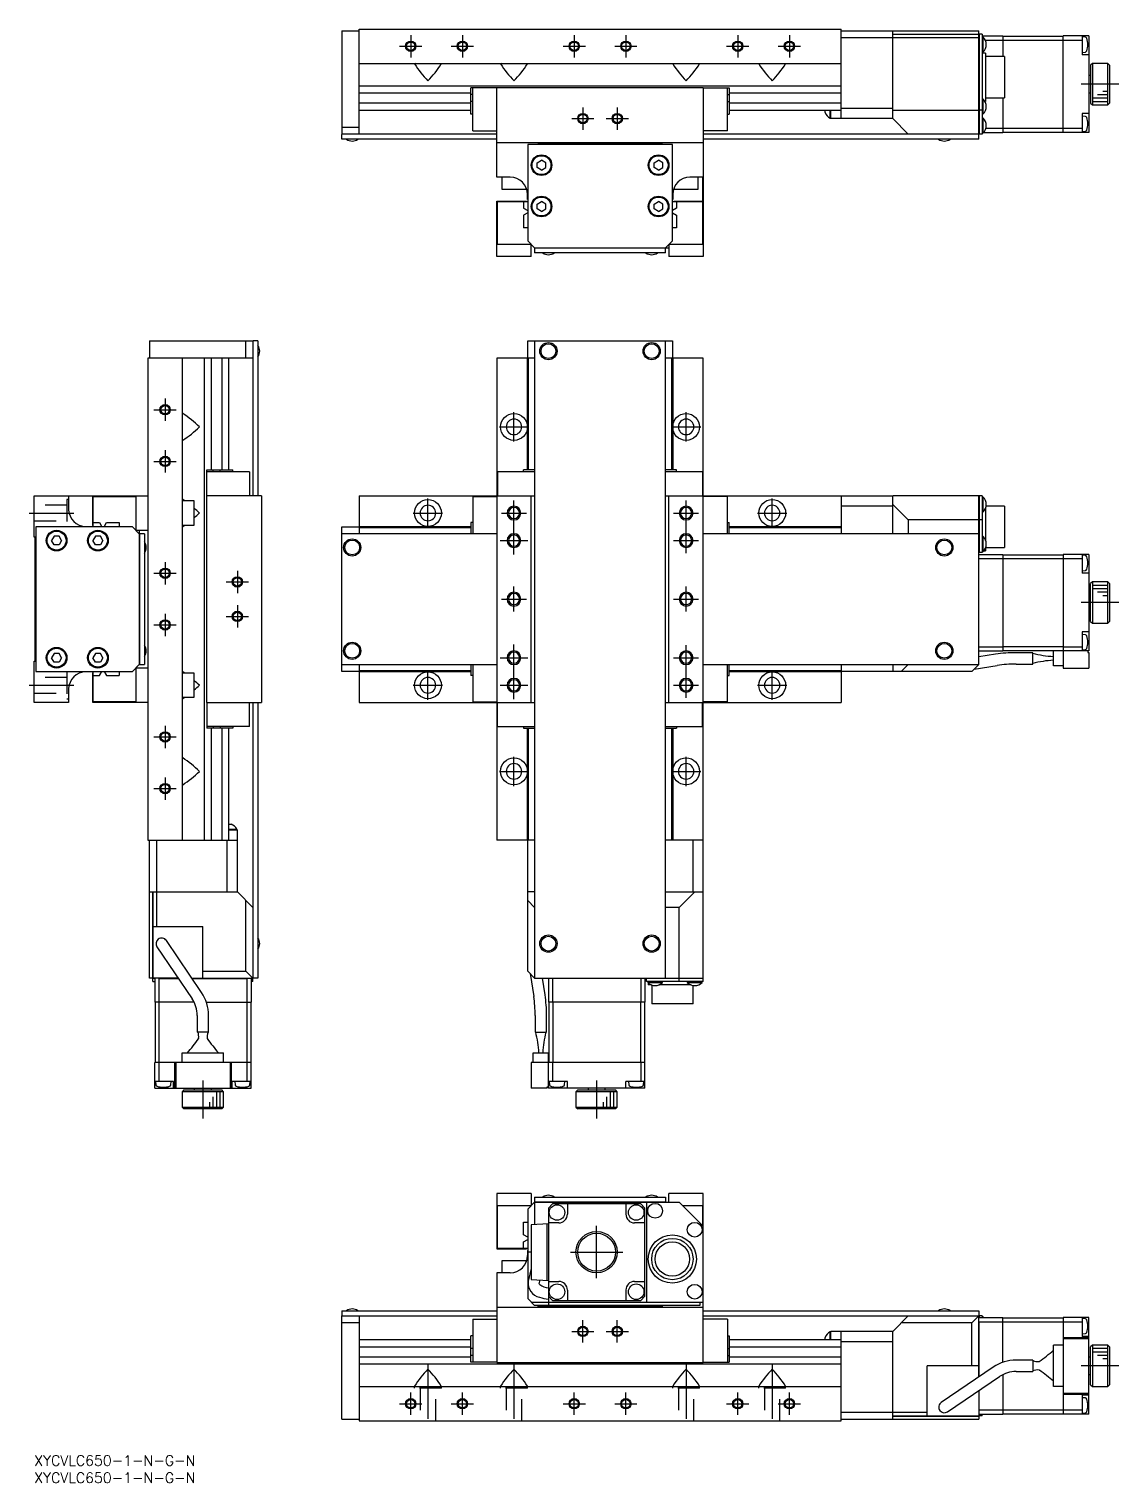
# Model space of a CAD drawing. Extents: x -1 to 651, y -8 to 414.
# Drawn here: x -1.5 to 315.1, y -8 to 414.1 of the extents above; entities that cross this region are included whole.
import ezdxf

# ---------------------------------------------------------------- set-up
doc = ezdxf.new("R2010")
doc.units = 0
doc.header["$LTSCALE"] = 0.5
doc.linetypes.add('CENTER', pattern=[50.8, 31.75, -6.35, 6.35, -6.35])
doc.linetypes.add('DASHED', pattern=[19.05, 12.7, -6.35])
for name, color, linetype in [('MSM_CENTER', 1, 'CENTER'), ('MSM_CONTINUOUS', 7, 'CONTINUOUS'), ('MSM_DASHED', 4, 'DASHED'), ('MSM_NARROW', 5, 'CONTINUOUS'), ('MSM_PART_NUMBER', 7, 'CONTINUOUS')]:
    doc.layers.add(name, color=color, linetype=linetype)
doc.styles.get("Standard").update_dxf_attribs({"font": 'txt.shx', "height": 3, "bigfont": 'bigfont.shx'})

# ---------------------------------------------------------------- blocks, each defined once
blk = doc.blocks.new('*U2')
at = {"layer": 'MSM_PART_NUMBER'}
blk.add_text('XYCVLC650-1-N-G-N', height=3, dxfattribs=at).set_placement((0, -3))
blk = doc.blocks.new('*U3')
at = {"layer": 'MSM_PART_NUMBER'}
blk.add_text('XYCVLC650-1-N-G-N', height=3, dxfattribs=at).set_placement((0, -8))

msp = doc.modelspace()

# ---------------------------------------------------------------- linework, layer by layer
at = {"layer": 'MSM_CENTER'}
for p, q in [((109.36, 412.29), (109.36, 405.83)), ((124.36, 412.29), (124.36, 405.83)), ((156.86, 412.29), (156.86, 405.83)), ((171.86, 412.29), (171.86, 405.83)), ((204.36, 412.29), (204.36, 405.83)), ((219.36, 412.29), (219.36, 405.83)), ((106.13, 409.06), (112.59, 409.06)), ((121.13, 409.06), (127.59, 409.06)), ((153.63, 409.06), (160.09, 409.06)), ((168.63, 409.06), (175.09, 409.06)), ((201.13, 409.06), (207.59, 409.06)), ((216.13, 409.06), (222.59, 409.06)), ((315.08, 398.06), (304.13, 398.06)), ((159.36, 391.29), (159.36, 384.83)), ((169.36, 391.29), (169.36, 384.83)), ((156.13, 388.06), (162.59, 388.06)), ((166.13, 388.06), (172.59, 388.06)), ((38, 306.8), (38, 300.34)), ((34.77, 303.57), (41.23, 303.57)), ((139.36, 294.32), (139.36, 302.82)), ((189.36, 294.32), (189.36, 302.82)), ((135.11, 298.57), (143.61, 298.57)), ((185.11, 298.57), (193.61, 298.57)), ((38, 291.8), (38, 285.34)), ((34.77, 288.57), (41.23, 288.57)), ((114.36, 269.32), (114.36, 277.82)), ((139.36, 261.57), (139.36, 277.19)), ((189.36, 261.95), (189.36, 277.19)), ((214.36, 269.32), (214.36, 277.82)), ((-1.5, 273.57), (11.5, 273.57)), ((110.11, 273.57), (118.61, 273.57)), ((135.74, 273.57), (142.98, 273.57)), ((185.74, 273.57), (192.98, 273.57)), ((210.11, 273.57), (218.61, 273.57)), ((135.36, 265.57), (143.36, 265.57)), ((185.74, 265.57), (192.98, 265.57)), ((38, 259.3), (38, 252.84)), ((34.77, 256.07), (41.23, 256.07)), ((55.77, 253.57), (62.23, 253.57)), ((59, 256.8), (59, 250.34)), ((139.36, 244.95), (139.36, 252.19)), ((189.36, 244.95), (189.36, 252.19)), ((59, 246.8), (59, 240.34)), ((135.74, 248.57), (142.98, 248.57)), ((185.74, 248.57), (192.98, 248.57)), ((315.08, 247.57), (304.13, 247.57)), ((34.77, 241.07), (41.23, 241.07)), ((38, 244.3), (38, 237.84)), ((55.77, 243.57), (62.23, 243.57)), ((139.36, 219.57), (139.36, 235.57)), ((189.36, 219.95), (189.36, 235.19)), ((135.36, 231.57), (143.36, 231.57)), ((185.74, 231.57), (192.98, 231.57)), ((114.36, 219.32), (114.36, 227.82)), ((214.36, 219.32), (214.36, 227.82)), ((-1.5, 223.57), (11.5, 223.57)), ((110.11, 223.57), (118.61, 223.57)), ((135.36, 223.57), (143.36, 223.57)), ((185.74, 223.57), (192.98, 223.57)), ((210.11, 223.57), (218.61, 223.57)), ((38, 211.8), (38, 205.34)), ((34.77, 208.57), (41.23, 208.57)), ((139.36, 194.32), (139.36, 202.82)), ((189.36, 194.32), (189.36, 202.82)), ((135.11, 198.57), (143.61, 198.57)), ((185.11, 198.57), (193.61, 198.57)), ((38, 196.8), (38, 190.34)), ((34.77, 193.57), (41.23, 193.57)), ((49, 108.79), (49, 97.84)), ((163.36, 108.79), (163.36, 97.84)), ((163.36, 51.4), (163.36, 66.6)), ((155.76, 59), (170.96, 59)), ((159.36, 32.77), (159.36, 39.23)), ((169.36, 32.77), (169.36, 39.23)), ((156.13, 36), (162.59, 36)), ((166.13, 36), (172.59, 36)), ((114.36, 26.5), (114.36, 8)), ((139.36, 26.5), (139.36, 8)), ((189.36, 26.5), (189.36, 8)), ((214.36, 26.5), (214.36, 8)), ((315.08, 26), (304.13, 26)), ((109.36, 11.77), (109.36, 18.23)), ((124.36, 11.77), (124.36, 18.23)), ((156.86, 11.77), (156.86, 18.23)), ((171.86, 11.77), (171.86, 18.23)), ((204.36, 11.77), (204.36, 18.23)), ((219.36, 11.77), (219.36, 18.23)), ((106.13, 15), (112.59, 15)), ((121.13, 15), (127.59, 15)), ((153.63, 15), (160.09, 15)), ((168.63, 15), (175.09, 15)), ((201.13, 15), (207.59, 15)), ((216.13, 15), (222.59, 15))]:
    msp.add_line(p, q, dxfattribs=at)
at = {"layer": 'MSM_CONTINUOUS'}
for p, q in [((94.36, 414.06), (234.36, 414.06)), ((94.36, 383.56), (94.36, 414.06)), ((234.36, 388.06), (234.36, 414.06)), ((89.36, 413.56), (94.36, 413.56)), ((89.36, 413.56), (89.36, 383.56)), ((234.36, 413.56), (274.36, 413.56)), ((274.36, 411.56), (234.36, 411.56)), ((249.36, 388.06), (249.36, 413.56)), ((249.36, 412.56), (274.36, 412.56)), ((274.36, 412.66), (274.26, 412.56)), ((274.36, 412.66), (274.36, 413.56)), ((274.46, 412.56), (274.36, 412.46)), ((274.36, 383.56), (274.36, 412.56)), ((274.46, 412.56), (274.46, 383.56)), ((275.36, 412.56), (274.46, 412.56)), ((275.36, 412.56), (275.36, 383.56)), ((275.36, 412.06), (281.36, 412.06)), ((275.65, 411.71), (275.36, 411.71)), ((275.65, 407.41), (275.65, 411.71)), ((276.26, 410.86), (281.36, 410.86)), ((281.36, 412.06), (281.36, 406.06)), ((281.36, 411.96), (298.86, 411.96)), ((281.36, 410.82), (298.86, 410.82)), ((306.36, 412.06), (298.86, 412.06)), ((298.86, 384.06), (298.86, 412.06)), ((298.86, 410.86), (304.36, 410.86)), ((304.36, 412.06), (304.36, 406.56)), ((305.35, 411.73), (304.36, 411.81)), ((306.36, 412.06), (306.36, 384.06)), ((275.36, 407.41), (275.65, 407.41)), ((276.36, 407.06), (275.36, 407.06)), ((276.36, 407.06), (276.36, 393.06)), ((281.86, 406.06), (276.36, 406.06)), ((281.86, 406.06), (281.86, 394.06)), ((304.36, 407.31), (305.35, 407.4)), ((306.36, 406.56), (304.36, 406.56)), ((94.36, 404.06), (234.36, 404.06)), ((110.62, 404.06), (110.46, 403.93)), ((118.1, 404.06), (118.26, 403.93)), ((135.62, 404.06), (135.46, 403.93)), ((143.1, 404.06), (143.26, 403.93)), ((185.62, 404.06), (185.46, 403.93)), ((193.1, 404.06), (193.26, 403.93)), ((210.62, 404.06), (210.46, 403.93)), ((218.1, 404.06), (218.26, 403.93)), ((307.36, 404.06), (306.86, 403.56)), ((306.86, 403.56), (306.86, 392.56)), ((311.86, 404.06), (307.36, 404.06)), ((307.36, 404.06), (307.36, 392.06)), ((312.36, 403.56), (311.86, 404.06)), ((311.86, 392.06), (311.86, 404.06)), ((312.36, 403.56), (312.36, 392.56)), ((94.36, 397.56), (234.36, 397.56)), ((134.36, 396.96), (126.86, 396.96)), ((126.86, 389.36), (126.86, 396.96)), ((127.36, 384.56), (127.36, 396.96)), ((134.36, 397.06), (194.36, 397.06)), ((134.36, 371.06), (134.36, 397.06)), ((194.36, 397.06), (194.36, 348.06)), ((194.36, 396.96), (201.86, 396.96)), ((201.36, 384.56), (201.36, 396.96)), ((201.86, 396.96), (201.86, 389.36)), ((306.86, 400.56), (306.36, 400.56)), ((94.36, 395.6), (126.86, 395.6)), ((126.86, 392.53), (94.36, 392.53)), ((127.36, 395.09), (126.86, 395.09)), ((127.36, 393.04), (126.86, 393.04)), ((201.36, 395.09), (201.86, 395.09)), ((201.36, 393.04), (201.86, 393.04)), ((201.86, 395.6), (234.36, 395.6)), ((234.36, 392.53), (201.86, 392.53)), ((275.65, 393.71), (275.36, 393.71)), ((275.65, 389.41), (275.65, 393.71)), ((276.16, 393.06), (276.36, 393.06)), ((276.36, 394.06), (281.86, 394.06)), ((281.36, 394.06), (281.36, 384.06)), ((306.36, 395.56), (306.86, 395.56)), ((306.86, 392.56), (307.36, 392.06)), ((311.86, 392.06), (312.36, 392.56)), ((94.36, 390.56), (126.86, 390.56)), ((127.36, 389.36), (126.86, 389.36)), ((201.36, 389.36), (201.86, 389.36)), ((201.86, 390.56), (234.36, 390.56)), ((229.71, 389.84), (229.71, 390.56)), ((231.16, 388.21), (231.16, 390.56)), ((231.36, 388.06), (231.36, 390.56)), ((234.36, 391.06), (249.36, 391.06)), ((249.36, 390.56), (274.36, 390.56)), ((274.36, 390.6), (274.46, 390.56)), ((275.36, 390.56), (274.46, 390.56)), ((275.36, 389.41), (275.65, 389.41)), ((306.36, 389.56), (304.36, 389.56)), ((304.36, 389.56), (304.36, 384.06)), ((305.35, 388.73), (304.36, 388.81)), ((307.36, 392.06), (311.86, 392.06)), ((89.36, 385.56), (94.36, 385.56)), ((127.36, 384.56), (134.36, 384.56)), ((201.36, 384.56), (194.36, 384.56)), ((231.16, 388.21), (231.36, 388.21)), ((249.36, 388.06), (231.36, 388.06)), ((249.36, 388.06), (253.86, 383.56)), ((275.65, 388.21), (275.36, 388.21)), ((275.65, 383.91), (275.65, 388.21)), ((276.45, 385.26), (281.36, 385.26)), ((281.36, 385.3), (298.86, 385.3)), ((281.36, 384.16), (298.86, 384.16)), ((298.86, 385.26), (304.36, 385.26)), ((304.36, 384.31), (305.35, 384.4)), ((89.36, 383.46), (89.46, 383.56)), ((134.36, 383.56), (89.36, 383.56)), ((89.36, 382.06), (89.36, 383.46)), ((134.36, 382.06), (89.36, 382.06)), ((194.36, 381.06), (134.36, 381.06)), ((185.36, 380.56), (143.36, 380.56)), ((143.36, 380.56), (143.36, 352.56)), ((146.36, 381.06), (146.36, 380.76)), ((146.36, 380.76), (182.36, 380.76)), ((182.36, 380.76), (182.36, 381.06)), ((185.36, 352.56), (185.36, 380.56)), ((274.36, 383.56), (194.36, 383.56)), ((274.36, 382.06), (194.36, 382.06)), ((274.36, 383.46), (274.26, 383.56)), ((274.36, 383.66), (274.46, 383.56)), ((274.36, 382.06), (274.36, 383.46)), ((275.36, 383.56), (274.46, 383.56)), ((275.36, 383.91), (275.65, 383.91)), ((275.8, 384.06), (281.36, 384.06)), ((306.36, 384.06), (298.86, 384.06)), ((146.11, 375.28), (147.36, 376.01)), ((148.61, 375.28), (147.36, 376.01)), ((180.11, 375.28), (181.36, 376.01)), ((182.61, 375.28), (181.36, 376.01)), ((146.11, 373.84), (146.11, 375.28)), ((147.36, 373.12), (146.11, 373.84)), ((147.36, 373.12), (148.61, 373.84)), ((148.61, 373.84), (148.61, 375.28)), ((180.11, 373.84), (180.11, 375.28)), ((181.36, 373.12), (180.11, 373.84)), ((181.36, 373.12), (182.61, 373.84)), ((182.61, 373.84), (182.61, 375.28)), ((138.26, 371.06), (134.36, 371.06)), ((135.86, 371.06), (135.86, 367.56)), ((135.86, 367.56), (142.86, 367.56)), ((142.86, 367.56), (142.86, 368.02)), ((185.86, 368.02), (185.86, 367.56)), ((185.86, 367.56), (192.86, 367.56)), ((194.36, 371.06), (190.46, 371.06)), ((192.86, 367.56), (192.86, 371.06)), ((194.26, 364.06), (194.26, 371.06)), ((134.36, 364.06), (142.96, 364.06)), ((134.36, 348.06), (134.36, 364.06)), ((134.56, 351.56), (134.56, 363.96)), ((134.56, 363.96), (143.36, 363.96)), ((142.16, 363.96), (142.16, 362.09)), ((142.96, 364.06), (142.96, 363.96)), ((143.26, 364.56), (143.26, 366.06)), ((143.26, 364.56), (143.36, 364.56)), ((146.11, 363.28), (147.36, 364.01)), ((146.11, 361.84), (146.11, 363.28)), ((148.61, 363.28), (147.36, 364.01)), ((148.61, 361.84), (148.61, 363.28)), ((180.11, 363.28), (181.36, 364.01)), ((180.11, 361.84), (180.11, 363.28)), ((182.61, 363.28), (181.36, 364.01)), ((182.61, 361.84), (182.61, 363.28)), ((185.36, 364.56), (185.46, 364.56)), ((185.36, 363.96), (194.16, 363.96)), ((185.46, 366.06), (185.46, 364.56)), ((185.76, 364.06), (194.36, 364.06)), ((185.76, 363.96), (185.76, 364.06)), ((186.56, 363.96), (186.56, 362.09)), ((194.16, 363.96), (194.16, 351.56)), ((142.16, 362.09), (143.35, 361.4)), ((143.35, 360.73), (142.16, 360.04)), ((142.16, 360.04), (142.16, 356.36)), ((147.36, 361.12), (146.11, 361.84)), ((147.36, 361.12), (148.61, 361.84)), ((181.36, 361.12), (180.11, 361.84)), ((181.36, 361.12), (182.61, 361.84)), ((186.56, 362.09), (185.37, 361.4)), ((185.37, 360.73), (186.56, 360.04)), ((186.56, 360.04), (186.56, 356.36)), ((143.36, 356.36), (142.16, 356.36)), ((186.56, 356.36), (185.36, 356.36)), ((144.36, 351.56), (134.56, 351.56)), ((143.36, 352.56), (145.36, 350.56)), ((144.36, 351.36), (144.56, 351.36)), ((144.36, 348.06), (144.36, 351.36)), ((145.36, 350.56), (184.36, 350.56)), ((145.36, 350.56), (145.36, 349.06)), ((183.36, 350.46), (145.36, 350.46)), ((183.36, 350.56), (185.36, 352.56)), ((183.36, 349.06), (183.36, 350.56)), ((184.16, 351.36), (184.36, 351.36)), ((194.16, 351.56), (184.36, 351.56)), ((184.36, 351.36), (184.36, 348.06)), ((144.36, 348.06), (134.36, 348.06)), ((183.36, 349.06), (145.36, 349.06)), ((194.36, 348.06), (184.36, 348.06)), ((33.5, 323.57), (33.5, 318.57)), ((33.5, 323.57), (63.5, 323.57)), ((61.5, 318.57), (61.5, 323.57)), ((63.6, 323.57), (63.5, 323.47)), ((63.5, 323.57), (63.5, 278.57)), ((65, 323.57), (63.6, 323.57)), ((65, 323.57), (65, 278.57)), ((143.36, 318.57), (143.36, 323.57)), ((143.36, 323.57), (185.36, 323.57)), ((145.36, 323.57), (145.36, 138.57)), ((183.36, 138.57), (183.36, 323.57)), ((185.36, 323.57), (185.36, 318.57)), ((33, 318.57), (33, 178.57)), ((63.5, 318.57), (33, 318.57)), ((43, 318.57), (43, 178.57)), ((49.5, 178.57), (49.5, 318.57)), ((51.46, 286.07), (51.46, 318.57)), ((54.54, 318.57), (54.54, 286.07)), ((56.5, 286.07), (56.5, 318.57)), ((145.36, 318.57), (134.36, 318.57)), ((134.36, 318.57), (134.36, 178.57)), ((143.26, 286.07), (143.26, 318.57)), ((143.56, 286.07), (143.56, 318.57)), ((194.36, 318.57), (183.36, 318.57)), ((185.16, 318.57), (185.16, 286.07)), ((185.46, 318.57), (185.46, 286.07)), ((194.36, 138.57), (194.36, 318.57)), ((43, 302.31), (43.13, 302.47)), ((43, 294.83), (43.13, 294.67)), ((50.1, 286.07), (57.7, 286.07)), ((50.1, 278.57), (50.1, 286.07)), ((62.5, 285.57), (50.1, 285.57)), ((51.98, 285.57), (51.98, 286.07)), ((54.02, 285.57), (54.02, 286.07)), ((57.7, 285.57), (57.7, 286.07)), ((62.5, 285.57), (62.5, 278.57)), ((145.36, 285.57), (134.56, 285.57)), ((134.56, 285.57), (134.56, 278.57)), ((145.36, 286.07), (142.16, 286.07)), ((142.16, 285.57), (142.16, 286.07)), ((186.56, 286.07), (183.36, 286.07)), ((194.16, 285.57), (183.36, 285.57)), ((186.56, 285.57), (186.56, 286.07)), ((194.16, 285.57), (194.16, 278.57)), ((0, 266.57), (0, 278.57)), ((0, 278.57), (33, 278.57)), ((10, 278.57), (10, 274.67)), ((17, 269.97), (17, 278.57)), ((66, 278.57), (50, 278.57)), ((50, 278.57), (50, 218.57)), ((66, 278.57), (66, 218.57)), ((94.36, 278.57), (94.36, 267.57)), ((94.36, 278.57), (145.36, 278.57)), ((144.36, 218.57), (144.36, 278.57)), ((183.36, 278.57), (234.36, 278.57)), ((184.36, 218.57), (184.36, 278.57)), ((234.46, 278.57), (234.36, 278.47)), ((234.36, 278.57), (234.36, 267.57)), ((234.46, 278.57), (249.36, 278.57)), ((249.46, 278.57), (249.36, 278.47)), ((274.36, 278.57), (249.46, 278.57)), ((274.36, 229.57), (274.36, 278.57)), ((274.46, 278.57), (274.36, 278.47)), ((275.36, 278.57), (274.46, 278.57)), ((274.46, 278.57), (274.46, 262.07)), ((275.36, 278.57), (275.36, 262.07)), ((17, 278.47), (10, 278.47)), ((17.1, 278.37), (29.5, 278.37)), ((17.1, 269.57), (17.1, 278.37)), ((29.5, 278.37), (29.5, 268.57)), ((43, 277.31), (43.13, 277.47)), ((46.5, 277.07), (43, 277.07)), ((46.5, 270.07), (46.5, 277.07)), ((127.36, 278.37), (134.36, 278.37)), ((127.36, 278.37), (127.36, 267.57)), ((201.36, 278.37), (194.36, 278.37)), ((201.36, 267.57), (201.36, 278.37)), ((249.36, 275.57), (234.36, 275.57)), ((249.36, 267.57), (249.36, 278.47)), ((249.36, 276.07), (253.86, 271.57)), ((275.65, 278.22), (275.36, 278.22)), ((275.65, 273.92), (275.65, 278.22)), ((276.36, 274.99), (276.36, 265.65)), ((281.86, 275.57), (276.52, 275.57)), ((281.86, 275.57), (281.86, 263.57)), ((17.1, 270.77), (18.98, 270.77)), ((18.98, 270.77), (19.66, 269.57)), ((20.34, 269.57), (21.02, 270.77)), ((21.02, 270.77), (24.7, 270.77)), ((24.7, 270.77), (24.7, 269.57)), ((126.86, 270.77), (126.86, 267.57)), ((127.36, 270.77), (126.86, 270.77)), ((201.36, 270.77), (201.86, 270.77)), ((201.86, 267.57), (201.86, 270.77)), ((274.36, 271.57), (253.86, 271.57)), ((253.86, 271.57), (253.86, 267.57)), ((274.36, 271.53), (274.46, 271.57)), ((275.36, 271.57), (274.46, 271.57)), ((275.36, 273.92), (275.65, 273.92)), ((0.3, 266.57), (0, 266.57)), ((0.3, 230.57), (0.3, 266.57)), ((28.5, 269.57), (0.5, 269.57)), ((0.5, 269.57), (0.5, 227.57)), ((5.78, 266.82), (5.06, 265.57)), ((7.22, 266.82), (5.78, 266.82)), ((7.94, 265.57), (7.22, 266.82)), ((15, 269.67), (16.5, 269.67)), ((16.5, 269.57), (16.5, 269.67)), ((17.1, 269.97), (17, 269.97)), ((17.78, 266.82), (17.06, 265.57)), ((19.22, 266.82), (17.78, 266.82)), ((19.94, 265.57), (19.22, 266.82)), ((30.5, 267.57), (28.5, 269.57)), ((29.7, 268.37), (29.7, 268.57)), ((29.7, 268.57), (33, 268.57)), ((30.5, 268.57), (30.5, 229.57)), ((32, 267.57), (30.5, 267.57)), ((30.6, 267.57), (30.6, 229.57)), ((32, 267.57), (32, 229.57)), ((43, 270.07), (46.5, 270.07)), ((43, 269.83), (43.13, 269.67)), ((89.36, 269.57), (94.36, 269.57)), ((89.36, 227.57), (89.36, 269.57)), ((134.36, 267.57), (89.36, 267.57)), ((94.36, 269.67), (126.86, 269.67)), ((94.36, 269.37), (126.86, 269.37)), ((274.36, 267.57), (194.36, 267.57)), ((201.86, 269.67), (234.36, 269.67)), ((201.86, 269.37), (234.36, 269.37)), ((275.65, 266.72), (275.36, 266.72)), ((275.65, 262.42), (275.65, 266.72)), ((5.78, 264.32), (5.06, 265.57)), ((7.22, 264.32), (5.78, 264.32)), ((7.94, 265.57), (7.22, 264.32)), ((17.78, 264.32), (17.06, 265.57)), ((19.22, 264.32), (17.78, 264.32)), ((19.94, 265.57), (19.22, 264.32)), ((274.36, 262.17), (274.46, 262.07)), ((275.36, 262.07), (274.46, 262.07)), ((275.36, 262.42), (275.65, 262.42)), ((275.8, 262.57), (276.36, 262.57)), ((276.36, 263.49), (276.36, 262.57)), ((276.39, 263.57), (281.86, 263.57)), ((274.36, 261.57), (281.36, 261.57)), ((274.36, 260.37), (281.36, 260.37)), ((281.36, 261.57), (281.36, 233.57)), ((281.36, 261.47), (298.86, 261.47)), ((281.36, 260.33), (298.86, 260.33)), ((298.86, 261.57), (298.86, 228.57)), ((306.36, 261.57), (298.86, 261.57)), ((298.86, 260.37), (304.36, 260.37)), ((304.36, 261.57), (304.36, 256.07)), ((305.35, 261.23), (304.36, 261.32)), ((306.36, 261.57), (306.36, 233.57)), ((304.36, 256.82), (305.35, 256.9)), ((306.36, 256.07), (304.36, 256.07)), ((307.36, 253.57), (306.86, 253.07)), ((307.36, 253.57), (307.36, 241.57)), ((311.86, 253.57), (307.36, 253.57)), ((311.86, 241.57), (311.86, 253.57)), ((312.36, 253.07), (311.86, 253.57)), ((306.86, 250.07), (306.36, 250.07)), ((306.86, 242.07), (306.86, 253.07)), ((312.36, 253.07), (312.36, 242.07)), ((306.36, 245.07), (306.86, 245.07)), ((306.86, 242.07), (307.36, 241.57)), ((307.36, 241.57), (311.86, 241.57)), ((311.86, 241.57), (312.36, 242.07)), ((306.36, 239.07), (304.36, 239.07)), ((304.36, 239.07), (304.36, 233.57)), ((305.35, 238.23), (304.36, 238.32)), ((5.78, 232.82), (5.06, 231.57)), ((7.22, 232.82), (5.78, 232.82)), ((7.94, 231.57), (7.22, 232.82)), ((17.78, 232.82), (17.06, 231.57)), ((19.22, 232.82), (17.78, 232.82)), ((19.94, 231.57), (19.22, 232.82)), ((274.36, 234.77), (281.36, 234.77)), ((274.36, 233.67), (274.46, 233.57)), ((279.23, 232.59), (274.36, 231.82)), ((274.46, 233.57), (281.36, 233.57)), ((281.36, 234.81), (298.86, 234.81)), ((281.36, 233.67), (298.86, 233.67)), ((290.06, 233.02), (285.2, 233.02)), ((290.06, 229.72), (290.06, 233.02)), ((296.06, 229.17), (296.06, 233.57)), ((306.36, 233.57), (296.06, 233.57)), ((298.86, 234.77), (304.36, 234.77)), ((304.36, 233.82), (305.35, 233.9)), ((306.06, 233.57), (306.06, 233.07)), ((306.06, 233.07), (306.36, 233.07)), ((306.36, 233.07), (306.36, 228.57)), ((0, 230.57), (0.3, 230.57)), ((0, 218.57), (0, 230.57)), ((5.78, 230.32), (5.06, 231.57)), ((7.22, 230.32), (5.78, 230.32)), ((7.94, 231.57), (7.22, 230.32)), ((17.78, 230.32), (17.06, 231.57)), ((19.22, 230.32), (17.78, 230.32)), ((19.94, 231.57), (19.22, 230.32)), ((28.5, 227.57), (30.5, 229.57)), ((29.5, 228.57), (29.5, 218.77)), ((29.7, 228.57), (29.7, 228.77)), ((33, 228.57), (29.7, 228.57)), ((30.5, 229.57), (32, 229.57)), ((89.36, 229.57), (134.36, 229.57)), ((94.36, 229.57), (94.36, 218.57)), ((126.86, 229.57), (126.86, 226.37)), ((127.36, 229.57), (127.36, 218.77)), ((194.36, 229.57), (274.36, 229.57)), ((201.36, 218.77), (201.36, 229.57)), ((201.86, 226.37), (201.86, 229.57)), ((234.36, 229.57), (234.36, 218.57)), ((249.36, 229.57), (249.36, 227.57)), ((253.86, 229.57), (251.86, 227.57)), ((272.36, 227.57), (274.36, 229.57)), ((273.07, 228.28), (279.74, 229.33)), ((285.2, 229.72), (290.06, 229.72)), ((298.86, 229.17), (296.06, 229.17)), ((298.86, 228.57), (306.36, 228.57)), ((0.5, 227.57), (28.5, 227.57)), ((16.5, 227.47), (15, 227.47)), ((16.5, 227.47), (16.5, 227.57)), ((17, 218.57), (17, 227.17)), ((17, 227.17), (17.1, 227.17)), ((17.1, 218.77), (17.1, 227.57)), ((17.1, 226.37), (18.98, 226.37)), ((18.98, 226.37), (19.66, 227.56)), ((20.34, 227.56), (21.02, 226.37)), ((21.02, 226.37), (24.7, 226.37)), ((24.7, 227.57), (24.7, 226.37)), ((43, 227.31), (43.13, 227.47)), ((46.5, 227.07), (43, 227.07)), ((46.5, 220.07), (46.5, 227.07)), ((94.36, 227.57), (89.36, 227.57)), ((126.86, 227.77), (94.36, 227.77)), ((126.86, 227.47), (94.36, 227.47)), ((127.36, 226.37), (126.86, 226.37)), ((201.36, 226.37), (201.86, 226.37)), ((234.36, 227.77), (201.86, 227.77)), ((234.36, 227.47), (201.86, 227.47)), ((234.36, 227.67), (234.46, 227.57)), ((249.36, 227.57), (234.46, 227.57)), ((249.36, 227.67), (249.46, 227.57)), ((272.36, 227.57), (249.46, 227.57)), ((10, 222.47), (10, 218.57)), ((43, 220.07), (46.5, 220.07)), ((43, 219.83), (43.13, 219.67)), ((10, 218.57), (0, 218.57)), ((33, 218.57), (17, 218.57)), ((29.5, 218.77), (17.1, 218.77)), ((50, 218.57), (66, 218.57)), ((50.1, 218.57), (50.1, 211.07)), ((62.5, 211.57), (62.5, 218.57)), ((63.5, 218.57), (63.5, 138.57)), ((65, 218.57), (65, 138.57)), ((94.36, 218.57), (145.36, 218.57)), ((127.36, 218.77), (134.36, 218.77)), ((134.56, 211.57), (134.56, 218.57)), ((183.36, 218.57), (234.36, 218.57)), ((194.16, 211.57), (194.16, 218.57)), ((201.36, 218.77), (194.36, 218.77)), ((62.5, 211.57), (50.1, 211.57)), ((57.7, 211.07), (50.1, 211.07)), ((51.46, 178.57), (51.46, 211.07)), ((51.98, 211.57), (51.98, 211.07)), ((54.02, 211.57), (54.02, 211.07)), ((54.54, 211.07), (54.54, 178.57)), ((56.5, 178.57), (56.5, 211.07)), ((57.7, 211.57), (57.7, 211.07)), ((134.56, 211.57), (145.36, 211.57)), ((142.16, 211.57), (142.16, 211.07)), ((142.16, 211.07), (145.36, 211.07)), ((143.26, 178.57), (143.26, 211.07)), ((143.56, 178.57), (143.56, 211.07)), ((183.36, 211.57), (194.16, 211.57)), ((183.36, 211.07), (186.56, 211.07)), ((185.16, 211.07), (185.16, 178.57)), ((185.46, 211.07), (185.46, 178.57)), ((186.56, 211.57), (186.56, 211.07)), ((43, 202.31), (43.13, 202.47)), ((43, 194.83), (43.13, 194.67)), ((56.5, 183.22), (57.22, 183.22)), ((56.5, 181.77), (58.85, 181.77)), ((56.5, 181.57), (59, 181.57)), ((58.85, 181.57), (58.85, 181.77)), ((59, 163.57), (59, 181.57)), ((33, 178.57), (59, 178.57)), ((33.5, 138.57), (33.5, 178.57)), ((35.5, 178.57), (35.5, 153.57)), ((56, 163.57), (56, 178.57)), ((145.36, 178.57), (134.36, 178.57)), ((143.36, 140.57), (143.36, 178.57)), ((194.36, 178.57), (183.36, 178.57)), ((191.36, 163.57), (191.36, 178.57)), ((33.5, 163.57), (59, 163.57)), ((34.4, 163.57), (34.4, 138.57)), ((34.5, 163.57), (34.5, 138.57)), ((59, 163.57), (63.5, 159.07)), ((61.5, 140.57), (61.5, 161.07)), ((145.36, 163.57), (143.36, 163.57)), ((145.36, 159.07), (143.36, 161.07)), ((183.36, 163.57), (194.36, 163.57)), ((191.86, 163.57), (187.36, 159.07)), ((187.36, 159.07), (183.36, 159.07)), ((187.36, 138.57), (187.36, 159.07)), ((34.5, 153.57), (49, 153.57)), ((49, 138.57), (49, 153.57)), ((48.62, 134.37), (38.39, 149.45)), ((35.66, 147.6), (45.89, 132.52)), ((49, 140.57), (61.5, 140.57)), ((61.5, 140.57), (63.5, 138.57)), ((143.36, 140.57), (145.36, 138.57)), ((144.07, 139.86), (145.12, 133.19)), ((34.4, 138.57), (33.5, 138.57)), ((34.4, 138.57), (34.5, 138.67)), ((34.5, 138.47), (34.6, 138.57)), ((41.79, 138.57), (34.5, 138.57)), ((34.5, 137.57), (34.5, 138.47)), ((35, 138.47), (34.5, 138.47)), ((34.5, 137.57), (35, 137.57)), ((35, 138.57), (35, 131.57)), ((36.2, 138.47), (36.1, 138.57)), ((36.2, 138.47), (36.2, 131.57)), ((36.2, 138.47), (41.85, 138.47)), ((45.77, 138.57), (63.5, 138.57)), ((45.84, 138.47), (61.8, 138.47)), ((61.9, 138.57), (61.8, 138.47)), ((61.8, 138.47), (61.8, 131.57)), ((63, 138.57), (63, 131.57)), ((63.5, 138.47), (63, 138.47)), ((63.5, 137.57), (63, 137.57)), ((63, 137.28), (63.15, 137.28)), ((63.15, 137.28), (63.15, 137.57)), ((63.4, 138.57), (63.5, 138.47)), ((63.6, 138.57), (63.5, 138.67)), ((63.5, 137.57), (63.5, 138.47)), ((65, 138.57), (63.6, 138.57)), ((145.36, 138.57), (194.36, 138.57)), ((148.38, 133.7), (147.61, 138.57)), ((149.46, 138.57), (149.36, 138.47)), ((149.36, 138.47), (149.36, 131.57)), ((150.56, 138.57), (150.56, 131.57)), ((176.16, 138.57), (176.16, 131.57)), ((177.36, 138.57), (177.36, 131.57)), ((177.96, 138.57), (177.86, 138.47)), ((177.86, 137.57), (177.86, 138.47)), ((194.36, 138.47), (177.86, 138.47)), ((194.36, 137.57), (177.86, 137.57)), ((178.21, 137.57), (178.21, 137.28)), ((178.21, 137.28), (182.51, 137.28)), ((178.36, 137.13), (178.36, 136.57)), ((179.28, 136.57), (178.36, 136.57)), ((179.36, 136.54), (179.36, 131.07)), ((190.78, 136.57), (181.44, 136.57)), ((182.51, 137.28), (182.51, 137.57)), ((187.32, 138.57), (187.36, 138.47)), ((187.36, 137.57), (187.36, 138.47)), ((189.71, 137.57), (189.71, 137.28)), ((189.71, 137.28), (194.01, 137.28)), ((191.36, 131.07), (191.36, 136.41)), ((194.01, 137.28), (194.01, 137.57)), ((194.36, 138.47), (194.26, 138.57)), ((194.36, 137.57), (194.36, 138.47)), ((46.44, 131.57), (35, 131.57)), ((35.1, 131.57), (35.1, 114.07)), ((36.24, 131.57), (36.24, 114.07)), ((50.01, 131.57), (63, 131.57)), ((61.76, 131.57), (61.76, 114.07)), ((62.9, 131.57), (62.9, 114.07)), ((177.36, 131.57), (149.36, 131.57)), ((149.46, 131.57), (149.46, 114.07)), ((150.6, 131.57), (150.6, 114.07)), ((176.12, 131.57), (176.12, 114.07)), ((177.26, 131.57), (177.26, 114.07)), ((191.36, 131.07), (179.36, 131.07)), ((47.35, 127.73), (47.35, 122.87)), ((50.65, 122.87), (50.65, 127.73)), ((145.51, 127.73), (145.51, 122.87)), ((148.81, 122.87), (148.81, 127.73)), ((50.65, 122.87), (47.35, 122.87)), ((145.51, 122.87), (148.81, 122.87)), ((47.74, 121.01), (47.7, 120.92)), ((35, 106.57), (35, 114.07)), ((63, 114.07), (35, 114.07)), ((36.2, 114.07), (36.2, 108.57)), ((40.75, 114.07), (40.75, 106.87)), ((41.1, 114.07), (41.1, 106.57)), ((43, 116.87), (55, 116.87)), ((43, 114.07), (43, 116.87)), ((55, 114.07), (55, 116.87)), ((56.9, 114.07), (56.9, 106.57)), ((57.25, 114.07), (57.25, 106.87)), ((61.8, 114.07), (61.8, 108.57)), ((63, 106.57), (63, 114.07)), ((144.36, 114.07), (144.36, 106.57)), ((177.36, 114.07), (144.36, 114.07)), ((144.96, 114.07), (144.96, 116.87)), ((144.96, 116.87), (149.36, 116.87)), ((149.36, 106.57), (149.36, 116.87)), ((150.56, 114.07), (150.56, 108.57)), ((176.16, 114.07), (176.16, 108.57)), ((177.36, 106.57), (177.36, 114.07)), ((40.5, 108.57), (35, 108.57)), ((35, 106.57), (63, 106.57)), ((35.25, 108.57), (35.34, 107.58)), ((39.66, 107.58), (39.75, 108.57)), ((40.5, 106.57), (40.5, 108.57)), ((40.75, 106.87), (40.78, 106.87)), ((40.78, 106.87), (40.78, 106.57)), ((43.5, 106.07), (43, 105.57)), ((43, 105.57), (43, 101.07)), ((55, 105.57), (43, 105.57)), ((43.5, 106.07), (54.5, 106.07)), ((46.5, 106.57), (46.5, 106.07)), ((51.5, 106.07), (51.5, 106.57)), ((55, 105.57), (54.5, 106.07)), ((55, 101.07), (55, 105.57)), ((57.22, 106.57), (57.22, 106.87)), ((57.22, 106.87), (57.25, 106.87)), ((63, 108.57), (57.5, 108.57)), ((57.5, 106.57), (57.5, 108.57)), ((58.25, 108.57), (58.34, 107.58)), ((62.66, 107.58), (62.75, 108.57)), ((148.86, 106.57), (144.36, 106.57)), ((149.36, 106.87), (148.86, 106.87)), ((148.86, 106.87), (148.86, 106.57)), ((154.86, 108.57), (149.36, 108.57)), ((177.36, 106.57), (149.36, 106.57)), ((149.61, 108.57), (149.7, 107.58)), ((154.02, 107.58), (154.11, 108.57)), ((154.86, 106.57), (154.86, 108.57)), ((157.86, 106.07), (157.36, 105.57)), ((169.36, 105.57), (157.36, 105.57)), ((157.36, 105.57), (157.36, 101.07)), ((157.86, 106.07), (168.86, 106.07)), ((160.86, 106.57), (160.86, 106.07)), ((165.86, 106.07), (165.86, 106.57)), ((169.36, 105.57), (168.86, 106.07)), ((169.36, 101.07), (169.36, 105.57)), ((171.86, 106.57), (171.86, 108.57)), ((177.36, 108.57), (171.86, 108.57)), ((172.61, 108.57), (172.7, 107.58)), ((177.02, 107.58), (177.11, 108.57)), ((43, 101.07), (43.5, 100.57)), ((43, 101.07), (55, 101.07)), ((54.5, 100.57), (43.5, 100.57)), ((54.5, 100.57), (55, 101.07)), ((157.36, 101.07), (169.36, 101.07)), ((157.36, 101.07), (157.86, 100.57)), ((168.86, 100.57), (157.86, 100.57)), ((168.86, 100.57), (169.36, 101.07)), ((134.36, 76), (134.36, 60)), ((144.36, 76), (134.36, 76)), ((144.36, 76), (144.36, 72.7)), ((194.36, 76), (184.36, 76)), ((184.36, 73.5), (184.36, 76)), ((194.36, 27), (194.36, 76)), ((134.56, 60.1), (134.56, 72.5)), ((134.56, 72.5), (144.36, 72.5)), ((143.36, 71.5), (145.36, 73.5)), ((144.36, 72.7), (144.56, 72.7)), ((145.36, 75), (183.36, 75)), ((145.36, 75), (145.36, 66.97)), ((145.36, 73.6), (183.36, 73.6)), ((145.36, 73.5), (187.36, 73.5)), ((150.56, 73), (149.36, 71.8)), ((149.36, 71.8), (149.36, 44.5)), ((176.16, 73), (150.56, 73)), ((154.86, 73), (154.86, 70)), ((171.86, 73), (171.86, 70)), ((177.36, 71.8), (176.16, 73)), ((177.36, 46.2), (177.36, 71.8)), ((177.86, 73.5), (177.86, 44.5)), ((183.36, 75), (183.36, 73.5)), ((194.36, 66.5), (187.36, 73.5)), ((188.36, 72.5), (194.16, 72.5)), ((194.16, 72.5), (194.16, 66.7)), ((142.16, 64.02), (142.16, 67.7)), ((142.16, 67.7), (143.36, 67.7)), ((143.36, 71.5), (143.36, 45.5)), ((143.35, 63.34), (142.16, 64.02)), ((149.36, 67.25), (144.36, 66.9)), ((144.36, 66.9), (144.36, 51.1)), ((148.86, 67.22), (148.86, 50.78)), ((152.36, 67.5), (149.36, 67.5)), ((177.36, 67.5), (174.36, 67.5)), ((134.36, 60), (142.96, 60)), ((143.36, 60.1), (134.56, 60.1)), ((142.16, 61.98), (143.35, 62.66)), ((142.16, 60.1), (142.16, 61.98)), ((142.96, 60), (142.96, 60.1)), ((143.26, 59.5), (143.26, 58)), ((143.26, 59.5), (143.36, 59.5)), ((142.86, 56.5), (135.86, 56.5)), ((135.86, 56.5), (135.86, 53)), ((142.86, 56.04), (142.86, 56.5)), ((144.36, 59), (143.36, 59)), ((138.26, 53), (134.36, 53)), ((134.36, 53), (134.36, 27)), ((144.36, 54.26), (143.49, 50.54)), ((144.36, 51.1), (149.36, 50.75)), ((146.71, 49.8), (146.97, 50.92)), ((146.75, 49.73), (146.71, 49.81)), ((146.83, 49.63), (146.75, 49.73)), ((149.36, 50.5), (152.36, 50.5)), ((154.86, 48), (154.86, 45)), ((171.86, 48), (171.86, 45)), ((174.36, 50.5), (177.36, 50.5)), ((134.36, 43), (194.36, 43)), ((143.36, 45.5), (145.36, 43.5)), ((144.36, 44.5), (194.36, 44.5)), ((193.36, 43.5), (145.36, 43.5)), ((146.36, 43.3), (182.36, 43.3)), ((146.36, 43), (146.36, 43.3)), ((149.36, 46.2), (150.56, 45)), ((149.36, 44.4), (149.46, 44.5)), ((149.36, 44.4), (149.36, 43.5)), ((193.36, 44.4), (149.36, 44.4)), ((150.56, 45), (176.16, 45)), ((176.16, 45), (177.36, 46.2)), ((182.36, 43.3), (182.36, 43)), ((193.36, 44.5), (193.36, 43.5)), ((89.36, 42), (89.36, 40.6)), ((89.36, 42), (134.36, 42)), ((89.36, 40.6), (89.46, 40.5)), ((89.36, 40.5), (134.36, 40.5)), ((89.36, 10.5), (89.36, 40.5)), ((94.36, 38.5), (89.36, 38.5)), ((94.36, 40.5), (94.36, 10)), ((127.36, 39.5), (127.36, 27.1)), ((127.36, 39.5), (134.36, 39.5)), ((194.36, 42), (274.36, 42)), ((194.36, 40.5), (274.36, 40.5)), ((201.36, 39.5), (194.36, 39.5)), ((201.36, 39.5), (201.36, 27.1)), ((249.36, 36), (253.86, 40.5)), ((272.36, 38.5), (251.86, 38.5)), ((272.36, 38.5), (274.36, 40.5)), ((272.36, 26), (272.36, 38.5)), ((274.36, 40.6), (274.26, 40.5)), ((274.36, 42), (274.36, 40.6)), ((274.36, 40.4), (274.46, 40.5)), ((274.36, 22.77), (274.36, 40.5)), ((274.36, 40), (281.36, 40)), ((274.36, 38.9), (274.46, 38.8)), ((274.46, 40.5), (274.46, 40)), ((275.36, 40.5), (274.46, 40.5)), ((274.46, 38.8), (281.36, 38.8)), ((274.46, 22.84), (274.46, 38.8)), ((275.36, 40.5), (275.36, 40)), ((275.65, 40.15), (275.36, 40.15)), ((275.65, 40), (275.65, 40.15)), ((281.36, 27.01), (281.36, 40)), ((281.36, 39.9), (298.86, 39.9)), ((281.36, 38.76), (298.86, 38.76)), ((306.36, 40), (298.86, 40)), ((298.86, 40), (298.86, 12)), ((298.86, 38.8), (304.36, 38.8)), ((304.36, 40), (304.36, 34.5)), ((305.35, 39.66), (304.36, 39.75)), ((306.36, 12), (306.36, 40)), ((127.36, 34.7), (126.86, 34.7)), ((126.86, 27.1), (126.86, 34.7)), ((201.36, 34.7), (201.86, 34.7)), ((201.86, 34.7), (201.86, 27.1)), ((229.71, 33.5), (229.71, 34.22)), ((231.16, 33.5), (231.16, 35.85)), ((231.36, 35.85), (231.16, 35.85)), ((249.36, 36), (231.36, 36)), ((231.36, 33.5), (231.36, 36)), ((234.36, 10), (234.36, 36)), ((249.36, 10.5), (249.36, 36)), ((298.86, 34.25), (306.06, 34.25)), ((298.86, 33.9), (306.36, 33.9)), ((304.36, 35.25), (305.35, 35.34)), ((306.36, 34.5), (304.36, 34.5)), ((306.06, 34.22), (306.06, 34.25)), ((306.36, 34.22), (306.06, 34.22)), ((126.86, 33.5), (94.36, 33.5)), ((94.36, 31.54), (126.86, 31.54)), ((127.36, 31.02), (126.86, 31.02)), ((201.36, 31.02), (201.86, 31.02)), ((234.36, 33.5), (201.86, 33.5)), ((201.86, 31.54), (234.36, 31.54)), ((249.36, 33), (234.36, 33)), ((296.06, 20), (296.06, 32)), ((298.86, 32), (296.06, 32)), ((307.36, 32), (306.86, 31.5)), ((306.86, 20.5), (306.86, 31.5)), ((307.36, 32), (307.36, 20)), ((311.86, 32), (307.36, 32)), ((312.36, 31.5), (311.86, 32)), ((311.86, 20), (311.86, 32)), ((312.36, 31.5), (312.36, 20.5)), ((126.86, 28.46), (94.36, 28.46)), ((234.36, 26.5), (94.36, 26.5)), ((127.36, 28.98), (126.86, 28.98)), ((134.36, 27.1), (126.86, 27.1)), ((134.36, 27), (194.36, 27)), ((194.36, 27.1), (201.86, 27.1)), ((201.36, 28.98), (201.86, 28.98)), ((234.36, 28.46), (201.86, 28.46)), ((259.36, 11.5), (259.36, 26)), ((274.36, 26), (259.36, 26)), ((278.56, 25.62), (263.47, 15.39)), ((290.06, 27.65), (285.2, 27.65)), ((290.06, 27.65), (290.06, 24.35)), ((306.86, 28.5), (306.36, 28.5)), ((265.33, 12.66), (280.41, 22.89)), ((281.36, 23.44), (281.36, 12)), ((285.2, 24.35), (290.06, 24.35)), ((291.91, 24.74), (292.01, 24.7)), ((306.36, 23.5), (306.86, 23.5)), ((94.36, 20), (234.36, 20)), ((110.62, 20), (110.46, 20.13)), ((118.1, 20), (118.26, 20.13)), ((135.62, 20), (135.46, 20.13)), ((143.1, 20), (143.26, 20.13)), ((185.62, 20), (185.46, 20.13)), ((193.1, 20), (193.26, 20.13)), ((210.62, 20), (210.46, 20.13)), ((218.1, 20), (218.26, 20.13)), ((274.36, 18.79), (274.36, 11.5)), ((274.46, 13.2), (274.46, 18.85)), ((298.86, 20), (296.06, 20)), ((298.86, 18.1), (306.36, 18.1)), ((298.86, 17.75), (306.06, 17.75)), ((304.36, 17.5), (304.36, 12)), ((306.36, 17.5), (304.36, 17.5)), ((306.06, 17.78), (306.36, 17.78)), ((306.06, 17.75), (306.06, 17.78)), ((306.86, 20.5), (307.36, 20)), ((307.36, 20), (311.86, 20)), ((311.86, 20), (312.36, 20.5)), ((274.46, 13.2), (274.36, 13.1)), ((274.46, 13.2), (281.36, 13.2)), ((281.36, 13.24), (298.86, 13.24)), ((298.86, 13.2), (304.36, 13.2)), ((305.35, 16.66), (304.36, 16.75)), ((89.36, 10.5), (94.36, 10.5)), ((94.36, 10), (234.36, 10)), ((234.36, 12.5), (259.36, 12.5)), ((234.36, 10.5), (274.36, 10.5)), ((249.36, 11.5), (274.36, 11.5)), ((249.36, 11.4), (274.36, 11.4)), ((274.36, 11.4), (274.26, 11.5)), ((274.36, 12), (281.36, 12)), ((274.46, 11.5), (274.36, 11.6)), ((274.36, 11.4), (274.36, 10.5)), ((274.46, 12), (274.46, 11.5)), ((275.36, 11.5), (274.46, 11.5)), ((275.36, 11.5), (275.36, 12)), ((281.36, 12.1), (298.86, 12.1)), ((306.36, 12), (298.86, 12)), ((304.36, 12.25), (305.35, 12.34))]:
    msp.add_line(p, q, dxfattribs=at)
for centre, radius in [((109.36, 409.06), 1.23), ((124.36, 409.06), 1.23), ((156.86, 409.06), 1.23), ((171.86, 409.06), 1.23), ((204.36, 409.06), 1.23), ((219.36, 409.06), 1.23), ((159.36, 388.06), 1.23), ((169.36, 388.06), 1.23), ((147.36, 374.56), 3), ((147.36, 374.56), 2.75), ((181.36, 374.56), 3), ((181.36, 374.56), 2.75), ((147.36, 362.56), 3), ((147.36, 362.56), 2.75), ((181.36, 362.56), 3), ((181.36, 362.56), 2.75), ((149.36, 320.57), 2.5), ((149.36, 320.57), 2.15), ((179.36, 320.57), 2.5), ((179.36, 320.57), 2.15), ((38, 303.57), 1.23), ((139.36, 298.57), 3.9), ((189.36, 298.57), 3.9), ((38, 288.57), 1.23), ((114.36, 273.57), 3.9), ((214.36, 273.57), 3.9), ((6.5, 265.57), 3), ((6.5, 265.57), 2.75), ((18.5, 265.57), 3), ((18.5, 265.57), 2.75), ((92.36, 263.57), 2.5), ((264.36, 263.57), 2.5), ((92.36, 263.57), 2.15), ((264.36, 263.57), 2.15), ((38, 256.07), 1.23), ((59, 253.57), 1.23), ((59, 243.57), 1.23), ((38, 241.07), 1.23), ((6.5, 231.57), 3), ((6.5, 231.57), 2.75), ((18.5, 231.57), 3), ((18.5, 231.57), 2.75), ((92.36, 233.57), 2.5), ((92.36, 233.57), 2.15), ((264.36, 233.57), 2.5), ((264.36, 233.57), 2.15), ((114.36, 223.57), 3.9), ((214.36, 223.57), 3.9), ((38, 208.57), 1.23), ((139.36, 198.57), 3.9), ((189.36, 198.57), 3.9), ((38, 193.57), 1.23), ((149.36, 148.57), 2.5), ((149.36, 148.57), 2.15), ((179.36, 148.57), 2.5), ((179.36, 148.57), 2.15), ((151.86, 70.5), 2.25), ((174.86, 70.5), 2.25), ((180.36, 71), 2.15), ((191.86, 65.5), 2.15), ((163.36, 59), 6), ((163.36, 59), 5.5), ((185.36, 57), 7), ((185.36, 57), 6), ((185.36, 57), 5), ((151.86, 47.5), 2.25), ((174.86, 47.5), 2.25), ((191.86, 47.5), 2.15), ((159.36, 36), 1.23), ((169.36, 36), 1.23), ((109.36, 15), 1.23), ((124.36, 15), 1.23), ((156.86, 15), 1.23), ((171.86, 15), 1.23), ((204.36, 15), 1.23), ((219.36, 15), 1.23)]:
    msp.add_circle(centre, radius, dxfattribs=at)
at = {"layer": 'MSM_CONTINUOUS', "extrusion": (0, 0, -1)}
for centre, radius in [((-139.36, 298.57), 2.25), ((-189.36, 298.57), 2.25), ((-114.36, 273.57), 2.25), ((-139.36, 273.57), 1.62), ((-189.36, 273.57), 1.62), ((-214.36, 273.57), 2.25), ((-139.36, 265.57), 1.62), ((-189.36, 265.57), 1.62), ((-139.36, 248.57), 1.62), ((-189.36, 248.57), 1.62), ((-139.36, 231.57), 1.62), ((-189.36, 231.57), 1.62), ((-114.36, 223.57), 2.25), ((-139.36, 223.57), 1.62), ((-189.36, 223.57), 1.62), ((-214.36, 223.57), 2.25), ((-139.36, 198.57), 2.25), ((-189.36, 198.57), 2.25)]:
    msp.add_circle(centre, radius, dxfattribs=at)
at = {"layer": 'MSM_CONTINUOUS'}
for centre, radius, start, end in [((273.56, 409.56), 3, 314.22, 45.78), ((305.3, 411.23), 0.5, 17.6292, 85), ((300.06, 409.56), 6, 342.3708, 17.6292), ((305.3, 407.9), 0.5, 275, 342.3708), ((136.79, 421.02), 31.38, 212.9812, 224.3908), ((91.93, 421.02), 31.38, 315.6092, 327.0188), ((161.79, 421.02), 31.38, 212.9812, 224.3908), ((116.93, 421.02), 31.38, 315.6092, 327.0188), ((211.79, 421.02), 31.38, 212.9812, 224.3908), ((166.93, 421.02), 31.38, 315.6092, 327.0188), ((236.79, 421.02), 31.38, 212.9812, 224.3908), ((191.93, 421.02), 31.38, 315.6092, 327.0188), ((273.56, 391.56), 3, 314.22, 45.78), ((232.72, 391.06), 3.25, 202.061, 241.2734), ((305.3, 388.23), 0.5, 17.6292, 85), ((300.06, 386.56), 6, 342.3708, 17.6292), ((273.56, 386.06), 3, 314.22, 45.78), ((305.3, 384.9), 0.5, 275, 342.3708), ((92.36, 384.56), 3, 236.4427, 303.5573), ((264.36, 384.56), 3, 236.4427, 303.5573), ((138.26, 366.06), 5, 0, 90), ((190.46, 366.06), 5, 90, 180), ((149.36, 351.56), 3, 236.4427, 303.5573), ((179.36, 351.56), 3, 236.4427, 303.5573), ((62.5, 320.57), 3, 326.4427, 33.5573), ((26.04, 276.14), 31.38, 45.6092, 57.0188), ((26.04, 321), 31.38, 302.9812, 314.3908), ((15, 274.67), 5, 180, 270), ((26.04, 251.14), 31.38, 55.7006, 57.0188), ((26.04, 251.14), 31.38, 45.6092, 49.326), ((273.56, 276.07), 3, 314.22, 45.78), ((26.04, 296), 31.38, 310.674, 314.3908), ((26.04, 296), 31.38, 302.9812, 304.2994), ((273.56, 264.57), 3, 314.22, 45.78), ((29.5, 263.57), 3, 326.4427, 33.5573), ((305.3, 260.73), 0.5, 17.6292, 85), ((300.06, 259.07), 6, 342.3708, 17.6292), ((305.3, 257.4), 0.5, 275, 342.3708), ((305.3, 237.73), 0.5, 17.6292, 85), ((300.06, 236.07), 6, 342.3708, 17.6292), ((29.5, 233.57), 3, 326.4427, 33.5573), ((285, 193.81), 39.2, 89.7178, 98.4755), ((297.21, 258.81), 26.91, 254.5954, 267.5566), ((305.3, 234.4), 0.5, 275, 342.3708), ((284.99, 194.05), 35.66, 89.6613, 98.4567), ((297.47, 202.23), 28.62, 92.8322, 105.0159), ((15, 222.47), 5, 90, 180), ((26.04, 201.14), 31.38, 55.7006, 57.0188), ((26.04, 201.14), 31.38, 45.6092, 49.326), ((26.04, 246), 31.38, 302.9812, 304.2994), ((26.04, 246), 31.38, 310.674, 314.3908), ((26.04, 176.14), 31.38, 45.6092, 57.0188), ((26.04, 221), 31.38, 302.9812, 314.3908), ((56, 180.21), 3.25, 28.7266, 67.939), ((37.03, 148.54), 1.66, 126.3647, 214.4267), ((37.02, 148.53), 1.65, 33.8267, 126.0157), ((62.5, 148.57), 3, 326.4427, 33.5573), ((61, 139.37), 3, 311.8103, 315.78), ((180.36, 139.37), 3, 224.22, 315.78), ((191.86, 139.37), 3, 224.22, 315.78), ((38.81, 127.74), 8.54, 359.9287, 34.0288), ((38.81, 127.74), 11.84, 359.9509, 34.0564), ((109.85, 127.94), 35.66, 359.6613, 8.4567), ((109.61, 127.92), 39.2, 359.7178, 8.4755), ((44.58, 121.56), 3.21, 350.2787, 24.1179), ((53.18, 121.6), 2.97, 154.6953, 192.2258), ((118.02, 115.45), 28.62, 2.8322, 15.0159), ((174.6, 115.72), 26.91, 164.5954, 177.5566), ((-1.17, 156.22), 60.29, 319.2516, 324.1616), ((90.03, 148.9), 48.58, 215.093, 221.2478), ((35.83, 107.63), 0.5, 185, 252.3708), ((37.5, 112.87), 6, 252.3708, 287.6292), ((39.17, 107.63), 0.5, 287.6292, 355), ((58.83, 107.63), 0.5, 185, 252.3708), ((60.5, 112.87), 6, 252.3708, 287.6292), ((62.17, 107.63), 0.5, 287.6292, 355), ((150.19, 107.63), 0.5, 185, 252.3708), ((151.86, 112.87), 6, 252.3708, 287.6292), ((153.53, 107.63), 0.5, 287.6292, 355), ((173.19, 107.63), 0.5, 185, 252.3708), ((174.86, 112.87), 6, 252.3708, 287.6292), ((176.53, 107.63), 0.5, 287.6292, 355), ((149.36, 72.5), 3, 56.4427, 123.5573), ((179.36, 72.5), 3, 56.4427, 123.5573), ((152.36, 70), 2.5, 270, 0), ((174.36, 70), 2.5, 180, 270), ((138.26, 58), 5, 270, 0), ((147.59, 49.96), 4.14, 172.4446, 258.6833), ((149.56, 53.05), 4.37, 231.3798, 267.4338), ((152.36, 48), 2.5, 0, 90), ((174.36, 48), 2.5, 90, 180), ((92.36, 39.5), 3, 56.4427, 123.5573), ((149.94, 54.8), 9.45, 250.4373, 266.4987), ((264.36, 39.5), 3, 56.4427, 123.5573), ((273.56, 38), 3, 41.8103, 45.78), ((305.3, 39.17), 0.5, 17.6292, 85), ((300.06, 37.5), 6, 342.3708, 17.6292), ((232.72, 33), 3.25, 118.7266, 157.939), ((305.3, 35.83), 0.5, 275, 342.3708), ((264.03, 67.03), 48.58, 305.093, 311.2478), ((285.19, 15.81), 11.84, 89.9509, 124.0564), ((291.33, 30.18), 2.97, 244.6953, 282.2257), ((136.79, 3.04), 31.38, 135.6092, 147.0188), ((91.93, 3.04), 31.38, 32.9812, 44.3908), ((161.79, 3.04), 31.38, 135.6092, 147.0188), ((116.93, 3.04), 31.38, 32.9812, 44.3908), ((211.79, 3.04), 31.38, 135.6092, 147.0188), ((166.93, 3.04), 31.38, 32.9812, 44.3908), ((236.79, 3.04), 31.38, 135.6092, 147.0188), ((191.93, 3.04), 31.38, 32.9812, 44.3908), ((285.19, 15.81), 8.54, 89.9287, 124.0288), ((291.37, 21.58), 3.21, 80.2787, 114.1179), ((256.71, -24.17), 60.29, 49.2516, 54.1616), ((264.4, 14.02), 1.65, 123.8326, 216.0099), ((264.39, 14.03), 1.66, 216.3623, 304.4292), ((305.3, 16.17), 0.5, 17.6292, 85), ((305.3, 12.83), 0.5, 275, 342.3708), ((300.06, 14.5), 6, 342.3708, 17.6292)]:
    msp.add_arc(centre, radius, start, end, dxfattribs=at)
at = {"layer": 'MSM_DASHED'}
for p, q in [((9.5, 275.82), (0, 275.82)), ((9.5, 277.47), (9.5, 269.67)), ((10, 277.47), (9.5, 277.47)), ((0, 271.32), (9.5, 271.32)), ((9.5, 269.67), (15, 269.67)), ((9.5, 225.82), (0, 225.82)), ((9.5, 227.47), (9.5, 219.67)), ((15, 227.47), (9.5, 227.47)), ((0, 221.32), (9.5, 221.32)), ((9.5, 219.67), (10, 219.67)), ((110.46, 19.5), (110.46, 20.13)), ((118.26, 19.5), (110.46, 19.5)), ((112.11, 19.5), (112.11, 10)), ((116.61, 10), (116.61, 19.5)), ((118.26, 19.5), (118.26, 20.13)), ((135.46, 19.5), (135.46, 20.13)), ((143.26, 19.5), (135.46, 19.5)), ((137.11, 19.5), (137.11, 10)), ((141.61, 10), (141.61, 19.5)), ((143.26, 19.5), (143.26, 20.13)), ((185.46, 19.5), (185.46, 20.13)), ((193.26, 19.5), (185.46, 19.5)), ((187.11, 19.5), (187.11, 10)), ((191.61, 10), (191.61, 19.5)), ((193.26, 19.5), (193.26, 20.13)), ((210.46, 19.5), (210.46, 20.13)), ((218.26, 19.5), (210.46, 19.5)), ((212.11, 19.5), (212.11, 10)), ((216.61, 10), (216.61, 19.5)), ((218.26, 19.5), (218.26, 20.13))]:
    msp.add_line(p, q, dxfattribs=at)
at = {"layer": 'MSM_NARROW'}
for p, q in [((307.36, 394.06), (311.86, 394.06)), ((307.36, 393.06), (311.86, 393.06)), ((308.86, 395.06), (311.86, 395.06)), ((310.36, 396.06), (311.86, 396.06)), ((311.86, 252.57), (307.36, 252.57)), ((311.86, 251.57), (307.36, 251.57)), ((311.86, 250.57), (308.86, 250.57)), ((311.86, 249.57), (310.36, 249.57)), ((53, 101.07), (53, 105.57)), ((54, 101.07), (54, 105.57)), ((167.36, 101.07), (167.36, 105.57)), ((168.36, 101.07), (168.36, 105.57)), ((51, 101.07), (51, 102.57)), ((52, 101.07), (52, 104.07)), ((165.36, 101.07), (165.36, 102.57)), ((166.36, 101.07), (166.36, 104.07)), ((311.86, 31), (307.36, 31)), ((311.86, 30), (307.36, 30)), ((311.86, 29), (308.86, 29)), ((311.86, 28), (310.36, 28))]:
    msp.add_line(p, q, dxfattribs=at)
for centre in [(109.36, 409.06), (124.36, 409.06), (156.86, 409.06), (171.86, 409.06), (204.36, 409.06), (219.36, 409.06), (159.36, 388.06), (169.36, 388.06), (38, 303.57), (38, 288.57), (38, 256.07), (59, 253.57), (59, 243.57), (38, 241.07), (38, 208.57), (38, 193.57), (159.36, 36), (169.36, 36), (109.36, 15), (124.36, 15), (156.86, 15), (171.86, 15), (204.36, 15), (219.36, 15)]:
    msp.add_circle(centre, 1.5, dxfattribs=at)
at = {"layer": 'MSM_NARROW', "extrusion": (0, 0, -1)}
for centre in [(-139.36, 273.57), (-189.36, 273.57), (-139.36, 265.57), (-189.36, 265.57), (-139.36, 248.57), (-189.36, 248.57), (-139.36, 231.57), (-189.36, 231.57), (-139.36, 223.57), (-189.36, 223.57)]:
    msp.add_circle(centre, 2, dxfattribs=at)

# ---------------------------------------------------------------- block references
at = {"layer": 'MSM_CONTINUOUS'}
for name in ['*U2', '*U3']:
    msp.add_blockref(name, (0, 0), dxfattribs=at)

doc.saveas('drawing.dxf')
